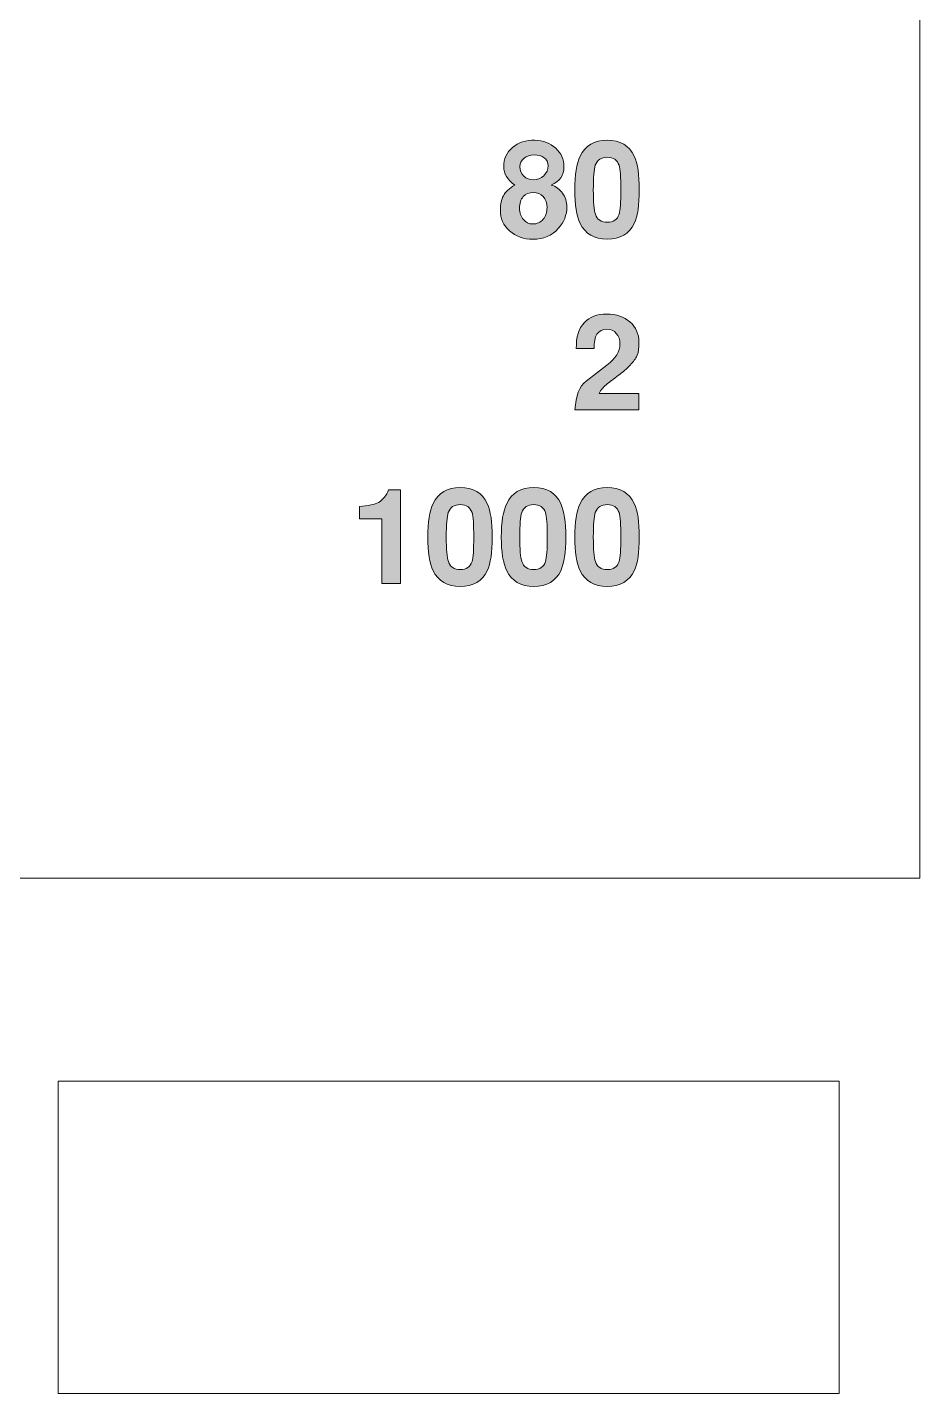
# Model space of a CAD drawing. Header units: inches. Extents: x 0.25 to 7.95, y -7.13 to -0.25.
# Drawn here: x 1.375 to 2.5, y -7.13 to -5.408 of the extents above; entities that cross this region are included whole.
import ezdxf

# ---------------------------------------------------------------- set-up
doc = ezdxf.new("R2010")
doc.units = ezdxf.units.IN
doc.header["$MEASUREMENT"] = 0
doc.layers.add('Layer 1', color=7, linetype='Continuous')

# ---------------------------------------------------------------- blocks, each defined once
blk = doc.blocks.new('block 18')
at = {"layer": 'Layer 1', "color": 7, "lineweight": 5, "true_color": 0xffffff}
for points in [[(2.5001, -6.4801), (2.5001, -3.8896), (2.5001, -3.6859)], [(0.2501, -6.4801), (2.5001, -6.4801)]]:
    blk.add_lwpolyline(points, dxfattribs=at)
blk = doc.blocks.new('block 17')
at = {"layer": 'Layer 1'}
blk.add_blockref('block 18', (0, 0), dxfattribs=at)
blk = doc.blocks.new('block 11')
at = {"layer": 'Layer 1'}
blk.add_blockref('block 17', (0, 0), dxfattribs=at)
blk = doc.blocks.new('block 46')
at = {"layer": 'Layer 1', "true_color": 0xed1f24}
h = blk.add_hatch(color=240, dxfattribs=at)
h.dxf.hatch_style = 2
edge = h.paths.add_edge_path()
edge.add_spline(control_points=[(1.8454, -6.1088), (1.8454, -6.1088), (1.8221, -6.1088), (1.8221, -6.1088), (1.8221, -6.1088), (1.8221, -6.0271), (1.8221, -6.0271), (1.8221, -6.0271), (1.7937, -6.0271), (1.7937, -6.0271), (1.7937, -6.0271), (1.7937, -6.0119), (1.7937, -6.0119), (1.805, -6.0108), (1.813, -6.009), (1.8177, -6.0066), (1.8233, -6.0036), (1.8276, -5.9983), (1.8306, -5.9906), (1.8306, -5.9906), (1.8454, -5.9906), (1.8454, -5.9906), (1.8454, -5.9906), (1.8454, -6.1088), (1.8454, -6.1088)], knot_values=[0, 0, 0, 0, 1, 1, 1, 2, 2, 2, 3, 3, 3, 4, 4, 4, 5, 5, 5, 6, 6, 6, 7, 7, 7, 8, 8, 8, 8], degree=3, periodic=1)
h = blk.add_hatch(color=240, dxfattribs=at)
h.dxf.hatch_style = 2
edge = h.paths.add_edge_path()
edge.add_spline(control_points=[(1.9612, -6.0503), (1.9612, -6.0693), (1.9591, -6.0834), (1.9549, -6.0926), (1.9487, -6.1059), (1.9374, -6.1126), (1.9209, -6.1126), (1.9045, -6.1126), (1.8931, -6.1059), (1.8867, -6.0926), (1.8822, -6.0832), (1.8799, -6.0691), (1.8799, -6.0503), (1.8799, -6.0315), (1.8822, -6.0174), (1.8867, -6.0079), (1.8931, -5.9946), (1.9045, -5.9879), (1.9209, -5.9879), (1.9374, -5.9879), (1.9487, -5.9946), (1.9549, -6.0079), (1.9591, -6.0172), (1.9612, -6.0313), (1.9612, -6.0503)], knot_values=[0, 0, 0, 0, 1, 1, 1, 2, 2, 2, 3, 3, 3, 4, 4, 4, 5, 5, 5, 6, 6, 6, 7, 7, 7, 8, 8, 8, 8], degree=3, periodic=1)
edge = h.paths.add_edge_path()
edge.add_spline(control_points=[(1.9379, -6.0503), (1.9379, -6.0345), (1.9372, -6.0242), (1.9357, -6.0194), (1.9335, -6.0127), (1.9286, -6.0093), (1.9209, -6.0093), (1.9131, -6.0093), (1.9081, -6.0127), (1.9057, -6.0194), (1.9041, -6.0244), (1.9032, -6.0347), (1.9032, -6.0503), (1.9032, -6.0658), (1.9041, -6.0761), (1.9059, -6.0811), (1.9081, -6.0879), (1.9131, -6.0913), (1.9209, -6.0913), (1.9286, -6.0913), (1.9335, -6.0879), (1.9357, -6.0811), (1.9372, -6.0763), (1.9379, -6.066), (1.9379, -6.0503)], knot_values=[0, 0, 0, 0, 1, 1, 1, 2, 2, 2, 3, 3, 3, 4, 4, 4, 5, 5, 5, 6, 6, 6, 7, 7, 7, 8, 8, 8, 8], degree=3, periodic=1)
h = blk.add_hatch(color=240, dxfattribs=at)
h.dxf.hatch_style = 2
edge = h.paths.add_edge_path()
edge.add_spline(control_points=[(2.0539, -6.0503), (2.0539, -6.0693), (2.0518, -6.0834), (2.0476, -6.0926), (2.0414, -6.1059), (2.03, -6.1126), (2.0136, -6.1126), (1.9971, -6.1126), (1.9857, -6.1059), (1.9794, -6.0926), (1.9749, -6.0832), (1.9726, -6.0691), (1.9726, -6.0503), (1.9726, -6.0315), (1.9749, -6.0174), (1.9794, -6.0079), (1.9857, -5.9946), (1.9971, -5.9879), (2.0136, -5.9879), (2.03, -5.9879), (2.0414, -5.9946), (2.0476, -6.0079), (2.0518, -6.0172), (2.0539, -6.0313), (2.0539, -6.0503)], knot_values=[0, 0, 0, 0, 1, 1, 1, 2, 2, 2, 3, 3, 3, 4, 4, 4, 5, 5, 5, 6, 6, 6, 7, 7, 7, 8, 8, 8, 8], degree=3, periodic=1)
edge = h.paths.add_edge_path()
edge.add_spline(control_points=[(2.0306, -6.0503), (2.0306, -6.0345), (2.0299, -6.0242), (2.0284, -6.0194), (2.0262, -6.0127), (2.0212, -6.0093), (2.0136, -6.0093), (2.0058, -6.0093), (2.0007, -6.0127), (1.9984, -6.0194), (1.9967, -6.0244), (1.9959, -6.0347), (1.9959, -6.0503), (1.9959, -6.0658), (1.9968, -6.0761), (1.9986, -6.0811), (2.0008, -6.0879), (2.0058, -6.0913), (2.0136, -6.0913), (2.0212, -6.0913), (2.0262, -6.0879), (2.0284, -6.0811), (2.0299, -6.0763), (2.0306, -6.066), (2.0306, -6.0503)], knot_values=[0, 0, 0, 0, 1, 1, 1, 2, 2, 2, 3, 3, 3, 4, 4, 4, 5, 5, 5, 6, 6, 6, 7, 7, 7, 8, 8, 8, 8], degree=3, periodic=1)
h = blk.add_hatch(color=240, dxfattribs=at)
h.dxf.hatch_style = 2
edge = h.paths.add_edge_path()
edge.add_spline(control_points=[(2.1466, -6.0503), (2.1466, -6.0693), (2.1445, -6.0834), (2.1402, -6.0926), (2.134, -6.1059), (2.1227, -6.1126), (2.1062, -6.1126), (2.0898, -6.1126), (2.0784, -6.1059), (2.0721, -6.0926), (2.0675, -6.0832), (2.0652, -6.0691), (2.0652, -6.0503), (2.0652, -6.0315), (2.0675, -6.0174), (2.0721, -6.0079), (2.0784, -5.9946), (2.0898, -5.9879), (2.1062, -5.9879), (2.1227, -5.9879), (2.134, -5.9946), (2.1402, -6.0079), (2.1445, -6.0172), (2.1466, -6.0313), (2.1466, -6.0503)], knot_values=[0, 0, 0, 0, 1, 1, 1, 2, 2, 2, 3, 3, 3, 4, 4, 4, 5, 5, 5, 6, 6, 6, 7, 7, 7, 8, 8, 8, 8], degree=3, periodic=1)
edge = h.paths.add_edge_path()
edge.add_spline(control_points=[(2.1233, -6.0503), (2.1233, -6.0345), (2.1225, -6.0242), (2.1211, -6.0194), (2.1189, -6.0127), (2.1139, -6.0093), (2.1062, -6.0093), (2.0985, -6.0093), (2.0934, -6.0127), (2.0911, -6.0194), (2.0894, -6.0244), (2.0886, -6.0347), (2.0886, -6.0503), (2.0886, -6.0658), (2.0895, -6.0761), (2.0912, -6.0811), (2.0935, -6.0879), (2.0985, -6.0913), (2.1062, -6.0913), (2.1139, -6.0913), (2.1189, -6.0879), (2.1211, -6.0811), (2.1225, -6.0763), (2.1233, -6.066), (2.1233, -6.0503)], knot_values=[0, 0, 0, 0, 1, 1, 1, 2, 2, 2, 3, 3, 3, 4, 4, 4, 5, 5, 5, 6, 6, 6, 7, 7, 7, 8, 8, 8, 8], degree=3, periodic=1)
at = {"layer": 'Layer 1', "lineweight": 0}
for points in [[(1.8454, -6.1088), (1.8454, -6.1088), (1.8221, -6.1088), (1.8221, -6.1088), (1.8221, -6.1088), (1.8221, -6.0271), (1.8221, -6.0271), (1.8221, -6.0271), (1.7937, -6.0271), (1.7937, -6.0271), (1.7937, -6.0271), (1.7937, -6.0119), (1.7937, -6.0119), (1.805, -6.0108), (1.813, -6.009), (1.8177, -6.0066), (1.8233, -6.0036), (1.8276, -5.9983), (1.8306, -5.9906), (1.8306, -5.9906), (1.8454, -5.9906), (1.8454, -5.9906), (1.8454, -5.9906), (1.8454, -6.1088), (1.8454, -6.1088)], [(1.9612, -6.0503), (1.9612, -6.0693), (1.9591, -6.0834), (1.9549, -6.0926), (1.9487, -6.1059), (1.9374, -6.1126), (1.9209, -6.1126), (1.9045, -6.1126), (1.8931, -6.1059), (1.8867, -6.0926), (1.8822, -6.0832), (1.8799, -6.0691), (1.8799, -6.0503), (1.8799, -6.0315), (1.8822, -6.0174), (1.8867, -6.0079), (1.8931, -5.9946), (1.9045, -5.9879), (1.9209, -5.9879), (1.9374, -5.9879), (1.9487, -5.9946), (1.9549, -6.0079), (1.9591, -6.0172), (1.9612, -6.0313), (1.9612, -6.0503)], [(2.0539, -6.0503), (2.0539, -6.0693), (2.0518, -6.0834), (2.0476, -6.0926), (2.0414, -6.1059), (2.03, -6.1126), (2.0136, -6.1126), (1.9971, -6.1126), (1.9857, -6.1059), (1.9794, -6.0926), (1.9749, -6.0832), (1.9726, -6.0691), (1.9726, -6.0503), (1.9726, -6.0315), (1.9749, -6.0174), (1.9794, -6.0079), (1.9857, -5.9946), (1.9971, -5.9879), (2.0136, -5.9879), (2.03, -5.9879), (2.0414, -5.9946), (2.0476, -6.0079), (2.0518, -6.0172), (2.0539, -6.0313), (2.0539, -6.0503)], [(2.1466, -6.0503), (2.1466, -6.0693), (2.1445, -6.0834), (2.1402, -6.0926), (2.134, -6.1059), (2.1227, -6.1126), (2.1062, -6.1126), (2.0898, -6.1126), (2.0784, -6.1059), (2.0721, -6.0926), (2.0675, -6.0832), (2.0652, -6.0691), (2.0652, -6.0503), (2.0652, -6.0315), (2.0675, -6.0174), (2.0721, -6.0079), (2.0784, -5.9946), (2.0898, -5.9879), (2.1062, -5.9879), (2.1227, -5.9879), (2.134, -5.9946), (2.1402, -6.0079), (2.1445, -6.0172), (2.1466, -6.0313), (2.1466, -6.0503)], [(1.9379, -6.0503), (1.9379, -6.0345), (1.9372, -6.0242), (1.9357, -6.0194), (1.9335, -6.0127), (1.9286, -6.0093), (1.9209, -6.0093), (1.9131, -6.0093), (1.9081, -6.0127), (1.9057, -6.0194), (1.9041, -6.0244), (1.9032, -6.0347), (1.9032, -6.0503), (1.9032, -6.0658), (1.9041, -6.0761), (1.9059, -6.0811), (1.9081, -6.0879), (1.9131, -6.0913), (1.9209, -6.0913), (1.9286, -6.0913), (1.9335, -6.0879), (1.9357, -6.0811), (1.9372, -6.0763), (1.9379, -6.066), (1.9379, -6.0503)], [(2.0306, -6.0503), (2.0306, -6.0345), (2.0299, -6.0242), (2.0284, -6.0194), (2.0262, -6.0127), (2.0212, -6.0093), (2.0136, -6.0093), (2.0058, -6.0093), (2.0007, -6.0127), (1.9984, -6.0194), (1.9967, -6.0244), (1.9959, -6.0347), (1.9959, -6.0503), (1.9959, -6.0658), (1.9968, -6.0761), (1.9986, -6.0811), (2.0008, -6.0879), (2.0058, -6.0913), (2.0136, -6.0913), (2.0212, -6.0913), (2.0262, -6.0879), (2.0284, -6.0811), (2.0299, -6.0763), (2.0306, -6.066), (2.0306, -6.0503)], [(2.1233, -6.0503), (2.1233, -6.0345), (2.1225, -6.0242), (2.1211, -6.0194), (2.1189, -6.0127), (2.1139, -6.0093), (2.1062, -6.0093), (2.0985, -6.0093), (2.0934, -6.0127), (2.0911, -6.0194), (2.0894, -6.0244), (2.0886, -6.0347), (2.0886, -6.0503), (2.0886, -6.0658), (2.0895, -6.0761), (2.0912, -6.0811), (2.0935, -6.0879), (2.0985, -6.0913), (2.1062, -6.0913), (2.1139, -6.0913), (2.1189, -6.0879), (2.1211, -6.0811), (2.1225, -6.0763), (2.1233, -6.066), (2.1233, -6.0503)]]:
    blk.add_open_spline(points, degree=3, knots=[0, 0, 0, 0, 1, 1, 1, 2, 2, 2, 3, 3, 3, 4, 4, 4, 5, 5, 5, 6, 6, 6, 7, 7, 7, 8, 8, 8, 8], dxfattribs=at)
blk = doc.blocks.new('block 47')
at = {"layer": 'Layer 1', "true_color": 0xed1f24}
h = blk.add_hatch(color=240, dxfattribs=at)
h.dxf.hatch_style = 2
edge = h.paths.add_edge_path()
edge.add_spline(control_points=[(2.1461, -5.8047), (2.1461, -5.812), (2.1454, -5.8175), (2.1441, -5.8211), (2.143, -5.8238), (2.1404, -5.8275), (2.1364, -5.8321), (2.1324, -5.8366), (2.1277, -5.8409), (2.1223, -5.8449), (2.1169, -5.8489), (2.1117, -5.8529), (2.1066, -5.8568), (2.1015, -5.8607), (2.0979, -5.8649), (2.0959, -5.8692), (2.0959, -5.8692), (2.1461, -5.8692), (2.1461, -5.8692), (2.1461, -5.8692), (2.1461, -5.89), (2.1461, -5.89), (2.1461, -5.89), (2.0654, -5.89), (2.0654, -5.89), (2.0664, -5.8723), (2.0711, -5.8602), (2.0795, -5.8537), (2.0795, -5.8537), (2.1058, -5.8336), (2.1058, -5.8336), (2.1168, -5.8251), (2.1222, -5.8162), (2.1222, -5.8069), (2.1222, -5.8015), (2.1207, -5.7971), (2.1176, -5.7936), (2.1145, -5.7901), (2.1106, -5.7884), (2.1058, -5.7884), (2.0944, -5.7884), (2.089, -5.7965), (2.0897, -5.8127), (2.0897, -5.8127), (2.0672, -5.8127), (2.0672, -5.8127), (2.0668, -5.7984), (2.0701, -5.7874), (2.0773, -5.7799), (2.084, -5.7728), (2.0935, -5.7692), (2.1056, -5.7692), (2.1176, -5.7692), (2.1273, -5.7725), (2.1348, -5.7791), (2.1423, -5.7857), (2.1461, -5.7943), (2.1461, -5.8047)], knot_values=[0, 0, 0, 0, 1, 1, 1, 2, 2, 2, 3, 3, 3, 4, 4, 4, 5, 5, 5, 6, 6, 6, 7, 7, 7, 8, 8, 8, 9, 9, 9, 10, 10, 10, 11, 11, 11, 12, 12, 12, 13, 13, 13, 14, 14, 14, 15, 15, 15, 16, 16, 16, 17, 17, 17, 18, 18, 18, 19, 19, 19, 19], degree=3, periodic=1)
at = {"layer": 'Layer 1', "lineweight": 0}
blk.add_open_spline([(2.1461, -5.8047), (2.1461, -5.812), (2.1454, -5.8175), (2.1441, -5.8211), (2.143, -5.8238), (2.1404, -5.8275), (2.1364, -5.8321), (2.1324, -5.8366), (2.1277, -5.8409), (2.1223, -5.8449), (2.1169, -5.8489), (2.1117, -5.8529), (2.1066, -5.8568), (2.1015, -5.8607), (2.0979, -5.8649), (2.0959, -5.8692), (2.0959, -5.8692), (2.1461, -5.8692), (2.1461, -5.8692), (2.1461, -5.8692), (2.1461, -5.89), (2.1461, -5.89), (2.1461, -5.89), (2.0654, -5.89), (2.0654, -5.89), (2.0664, -5.8723), (2.0711, -5.8602), (2.0795, -5.8537), (2.0795, -5.8537), (2.1058, -5.8336), (2.1058, -5.8336), (2.1168, -5.8251), (2.1222, -5.8162), (2.1222, -5.8069), (2.1222, -5.8015), (2.1207, -5.7971), (2.1176, -5.7936), (2.1145, -5.7901), (2.1106, -5.7884), (2.1058, -5.7884), (2.0944, -5.7884), (2.089, -5.7965), (2.0897, -5.8127), (2.0897, -5.8127), (2.0672, -5.8127), (2.0672, -5.8127), (2.0668, -5.7984), (2.0701, -5.7874), (2.0773, -5.7799), (2.084, -5.7728), (2.0935, -5.7692), (2.1056, -5.7692), (2.1176, -5.7692), (2.1273, -5.7725), (2.1348, -5.7791), (2.1423, -5.7857), (2.1461, -5.7943), (2.1461, -5.8047)], degree=3, knots=[0, 0, 0, 0, 1, 1, 1, 2, 2, 2, 3, 3, 3, 4, 4, 4, 5, 5, 5, 6, 6, 6, 7, 7, 7, 8, 8, 8, 9, 9, 9, 10, 10, 10, 11, 11, 11, 12, 12, 12, 13, 13, 13, 14, 14, 14, 15, 15, 15, 16, 16, 16, 17, 17, 17, 18, 18, 18, 19, 19, 19, 19], dxfattribs=at)
blk = doc.blocks.new('block 48')
at = {"layer": 'Layer 1', "true_color": 0xed1f24}
h = blk.add_hatch(color=240, dxfattribs=at)
h.dxf.hatch_style = 2
edge = h.paths.add_edge_path()
edge.add_spline(control_points=[(2.0553, -5.6341), (2.0553, -5.6444), (2.0516, -5.6535), (2.0444, -5.6614), (2.0363, -5.6704), (2.0257, -5.6749), (2.0126, -5.6749), (2.0007, -5.6749), (1.9909, -5.6714), (1.9831, -5.6645), (1.9753, -5.6576), (1.9714, -5.6487), (1.9714, -5.6379), (1.9714, -5.6308), (1.9727, -5.6249), (1.9752, -5.6202), (1.978, -5.6151), (1.9829, -5.6106), (1.9898, -5.6066), (1.9803, -5.6), (1.9756, -5.5923), (1.9756, -5.5834), (1.9756, -5.5738), (1.9793, -5.5657), (1.9867, -5.5593), (1.9942, -5.5529), (2.0036, -5.5499), (2.0149, -5.5502), (2.0255, -5.5506), (2.0342, -5.5539), (2.0412, -5.5602), (2.0481, -5.5664), (2.0516, -5.5743), (2.0516, -5.5837), (2.0516, -5.5945), (2.0463, -5.6021), (2.0356, -5.6066), (2.0414, -5.6082), (2.0461, -5.6117), (2.0498, -5.6168), (2.0534, -5.622), (2.0553, -5.6277), (2.0553, -5.6341)], knot_values=[0, 0, 0, 0, 1, 1, 1, 2, 2, 2, 3, 3, 3, 4, 4, 4, 5, 5, 5, 6, 6, 6, 7, 7, 7, 8, 8, 8, 9, 9, 9, 10, 10, 10, 11, 11, 11, 12, 12, 12, 13, 13, 13, 14, 14, 14, 14], degree=3, periodic=1)
edge = h.paths.add_edge_path()
edge.add_spline(control_points=[(2.0303, -5.6349), (2.0303, -5.6294), (2.0286, -5.6248), (2.0254, -5.6212), (2.0222, -5.6177), (2.0181, -5.6159), (2.0131, -5.6159), (2.0076, -5.6159), (2.0034, -5.6177), (2.0003, -5.6212), (1.9971, -5.6248), (1.9956, -5.6296), (1.9956, -5.6357), (1.9956, -5.6416), (1.9972, -5.6464), (2.0004, -5.6502), (2.0036, -5.6539), (2.0075, -5.6557), (2.0121, -5.6557), (2.0177, -5.6557), (2.0222, -5.6537), (2.0254, -5.6497), (2.0286, -5.6457), (2.0303, -5.6408), (2.0303, -5.6349)], knot_values=[0, 0, 0, 0, 1, 1, 1, 2, 2, 2, 3, 3, 3, 4, 4, 4, 5, 5, 5, 6, 6, 6, 7, 7, 7, 8, 8, 8, 8], degree=3, periodic=1)
edge = h.paths.add_edge_path()
edge.add_spline(control_points=[(2.0316, -5.5824), (2.0316, -5.578), (2.03, -5.5746), (2.0267, -5.5722), (2.0235, -5.5698), (2.0193, -5.5686), (2.0139, -5.5686), (2.009, -5.5686), (2.0048, -5.57), (2.0013, -5.5728), (1.9978, -5.5757), (1.9961, -5.5792), (1.9961, -5.5834), (1.9961, -5.5882), (1.9977, -5.5922), (2.0009, -5.5953), (2.0041, -5.5985), (2.0082, -5.6001), (2.0131, -5.6001), (2.0181, -5.6001), (2.0224, -5.5983), (2.0261, -5.5948), (2.0298, -5.5913), (2.0316, -5.5872), (2.0316, -5.5824)], knot_values=[0, 0, 0, 0, 1, 1, 1, 2, 2, 2, 3, 3, 3, 4, 4, 4, 5, 5, 5, 6, 6, 6, 7, 7, 7, 8, 8, 8, 8], degree=3, periodic=1)
h = blk.add_hatch(color=240, dxfattribs=at)
h.dxf.hatch_style = 2
edge = h.paths.add_edge_path()
edge.add_spline(control_points=[(2.1466, -5.6126), (2.1466, -5.6316), (2.1445, -5.6457), (2.1402, -5.6549), (2.134, -5.6682), (2.1227, -5.6749), (2.1062, -5.6749), (2.0898, -5.6749), (2.0784, -5.6682), (2.0721, -5.6549), (2.0675, -5.6455), (2.0652, -5.6314), (2.0652, -5.6126), (2.0652, -5.5938), (2.0675, -5.5797), (2.0721, -5.5703), (2.0784, -5.5569), (2.0898, -5.5502), (2.1062, -5.5502), (2.1227, -5.5502), (2.134, -5.5569), (2.1402, -5.5703), (2.1445, -5.5795), (2.1466, -5.5936), (2.1466, -5.6126)], knot_values=[0, 0, 0, 0, 1, 1, 1, 2, 2, 2, 3, 3, 3, 4, 4, 4, 5, 5, 5, 6, 6, 6, 7, 7, 7, 8, 8, 8, 8], degree=3, periodic=1)
edge = h.paths.add_edge_path()
edge.add_spline(control_points=[(2.1233, -5.6126), (2.1233, -5.5968), (2.1225, -5.5865), (2.1211, -5.5817), (2.1189, -5.575), (2.1139, -5.5716), (2.1062, -5.5716), (2.0985, -5.5716), (2.0934, -5.575), (2.0911, -5.5817), (2.0894, -5.5868), (2.0886, -5.597), (2.0886, -5.6126), (2.0886, -5.6281), (2.0895, -5.6384), (2.0912, -5.6434), (2.0935, -5.6502), (2.0985, -5.6536), (2.1062, -5.6536), (2.1139, -5.6536), (2.1189, -5.6502), (2.1211, -5.6434), (2.1225, -5.6386), (2.1233, -5.6284), (2.1233, -5.6126)], knot_values=[0, 0, 0, 0, 1, 1, 1, 2, 2, 2, 3, 3, 3, 4, 4, 4, 5, 5, 5, 6, 6, 6, 7, 7, 7, 8, 8, 8, 8], degree=3, periodic=1)
at = {"layer": 'Layer 1', "lineweight": 0}
for points, knots in [([(2.0553, -5.6341), (2.0553, -5.6444), (2.0516, -5.6535), (2.0444, -5.6614), (2.0363, -5.6704), (2.0257, -5.6749), (2.0126, -5.6749), (2.0007, -5.6749), (1.9909, -5.6714), (1.9831, -5.6645), (1.9753, -5.6576), (1.9714, -5.6487), (1.9714, -5.6379), (1.9714, -5.6308), (1.9727, -5.6249), (1.9752, -5.6202), (1.978, -5.6151), (1.9829, -5.6106), (1.9898, -5.6066), (1.9803, -5.6), (1.9756, -5.5923), (1.9756, -5.5834), (1.9756, -5.5738), (1.9793, -5.5657), (1.9867, -5.5593), (1.9942, -5.5529), (2.0036, -5.5499), (2.0149, -5.5502), (2.0255, -5.5506), (2.0342, -5.5539), (2.0412, -5.5602), (2.0481, -5.5664), (2.0516, -5.5743), (2.0516, -5.5837), (2.0516, -5.5945), (2.0463, -5.6021), (2.0356, -5.6066), (2.0414, -5.6082), (2.0461, -5.6117), (2.0498, -5.6168), (2.0534, -5.622), (2.0553, -5.6277), (2.0553, -5.6341)], [0, 0, 0, 0, 1, 1, 1, 2, 2, 2, 3, 3, 3, 4, 4, 4, 5, 5, 5, 6, 6, 6, 7, 7, 7, 8, 8, 8, 9, 9, 9, 10, 10, 10, 11, 11, 11, 12, 12, 12, 13, 13, 13, 14, 14, 14, 14]), ([(2.1466, -5.6126), (2.1466, -5.6316), (2.1445, -5.6457), (2.1402, -5.6549), (2.134, -5.6682), (2.1227, -5.6749), (2.1062, -5.6749), (2.0898, -5.6749), (2.0784, -5.6682), (2.0721, -5.6549), (2.0675, -5.6455), (2.0652, -5.6314), (2.0652, -5.6126), (2.0652, -5.5938), (2.0675, -5.5797), (2.0721, -5.5703), (2.0784, -5.5569), (2.0898, -5.5502), (2.1062, -5.5502), (2.1227, -5.5502), (2.134, -5.5569), (2.1402, -5.5703), (2.1445, -5.5795), (2.1466, -5.5936), (2.1466, -5.6126)], [0, 0, 0, 0, 1, 1, 1, 2, 2, 2, 3, 3, 3, 4, 4, 4, 5, 5, 5, 6, 6, 6, 7, 7, 7, 8, 8, 8, 8]), ([(2.0316, -5.5824), (2.0316, -5.578), (2.03, -5.5746), (2.0267, -5.5722), (2.0235, -5.5698), (2.0193, -5.5686), (2.0139, -5.5686), (2.009, -5.5686), (2.0048, -5.57), (2.0013, -5.5728), (1.9978, -5.5757), (1.9961, -5.5792), (1.9961, -5.5834), (1.9961, -5.5882), (1.9977, -5.5922), (2.0009, -5.5953), (2.0041, -5.5985), (2.0082, -5.6001), (2.0131, -5.6001), (2.0181, -5.6001), (2.0224, -5.5983), (2.0261, -5.5948), (2.0298, -5.5913), (2.0316, -5.5872), (2.0316, -5.5824)], [0, 0, 0, 0, 1, 1, 1, 2, 2, 2, 3, 3, 3, 4, 4, 4, 5, 5, 5, 6, 6, 6, 7, 7, 7, 8, 8, 8, 8]), ([(2.1233, -5.6126), (2.1233, -5.5968), (2.1225, -5.5865), (2.1211, -5.5817), (2.1189, -5.575), (2.1139, -5.5716), (2.1062, -5.5716), (2.0985, -5.5716), (2.0934, -5.575), (2.0911, -5.5817), (2.0894, -5.5868), (2.0886, -5.597), (2.0886, -5.6126), (2.0886, -5.6281), (2.0895, -5.6384), (2.0912, -5.6434), (2.0935, -5.6502), (2.0985, -5.6536), (2.1062, -5.6536), (2.1139, -5.6536), (2.1189, -5.6502), (2.1211, -5.6434), (2.1225, -5.6386), (2.1233, -5.6284), (2.1233, -5.6126)], [0, 0, 0, 0, 1, 1, 1, 2, 2, 2, 3, 3, 3, 4, 4, 4, 5, 5, 5, 6, 6, 6, 7, 7, 7, 8, 8, 8, 8]), ([(2.0303, -5.6349), (2.0303, -5.6294), (2.0286, -5.6248), (2.0254, -5.6212), (2.0222, -5.6177), (2.0181, -5.6159), (2.0131, -5.6159), (2.0076, -5.6159), (2.0034, -5.6177), (2.0003, -5.6212), (1.9971, -5.6248), (1.9956, -5.6296), (1.9956, -5.6357), (1.9956, -5.6416), (1.9972, -5.6464), (2.0004, -5.6502), (2.0036, -5.6539), (2.0075, -5.6557), (2.0121, -5.6557), (2.0177, -5.6557), (2.0222, -5.6537), (2.0254, -5.6497), (2.0286, -5.6457), (2.0303, -5.6408), (2.0303, -5.6349)], [0, 0, 0, 0, 1, 1, 1, 2, 2, 2, 3, 3, 3, 4, 4, 4, 5, 5, 5, 6, 6, 6, 7, 7, 7, 8, 8, 8, 8])]:
    blk.add_open_spline(points, degree=3, knots=knots, dxfattribs=at)
blk = doc.blocks.new('block 42')
at = {"layer": 'Layer 1'}
for name in ['block 48', 'block 47', 'block 46']:
    blk.add_blockref(name, (0, 0), dxfattribs=at)

msp = doc.modelspace()

# ---------------------------------------------------------------- linework, layer by layer
at = {"layer": 'Layer 1', "color": 7, "lineweight": 5, "true_color": 0xffffff}
msp.add_lwpolyline([(2.3984, -6.7361), (2.3984, -7.1298), (1.4141, -7.1298), (1.4141, -6.7361), (2.3984, -6.7361)], dxfattribs=at)

# ---------------------------------------------------------------- block references
at = {"layer": 'Layer 1'}
for name in ['block 11', 'block 42']:
    msp.add_blockref(name, (0, 0), dxfattribs=at)

doc.saveas('drawing.dxf')
